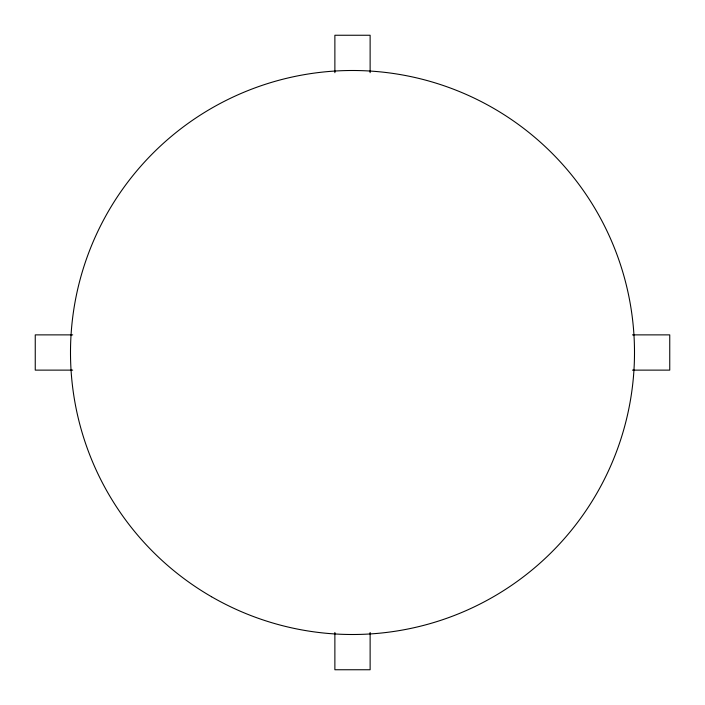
<?xml version="1.0" encoding="UTF-8"?>
<svg xmlns="http://www.w3.org/2000/svg" width="705" height="705" viewBox="0 0 705 705"><rect width="100%" height="100%" fill="white"/><g stroke="black" fill="none" stroke-linecap="round" stroke-linejoin="round"><path stroke-width="1.06" d="M72.703 334.875L35.25 334.875L35.25 370.125L72.703 370.125M632.438 334.875L669.75 334.875L669.75 370.125L632.438 370.125M370.125 72.703L370.125 35.25L334.875 35.25L334.875 72.703M370.125 632.438L370.125 669.75L334.875 669.75L334.875 632.438M211.5 596.721A282 282 0 0 0 634.5 352.5A282 282 0 0 0 211.5 108.279A282 282 0 0 0 211.5 596.721"/></g></svg>
